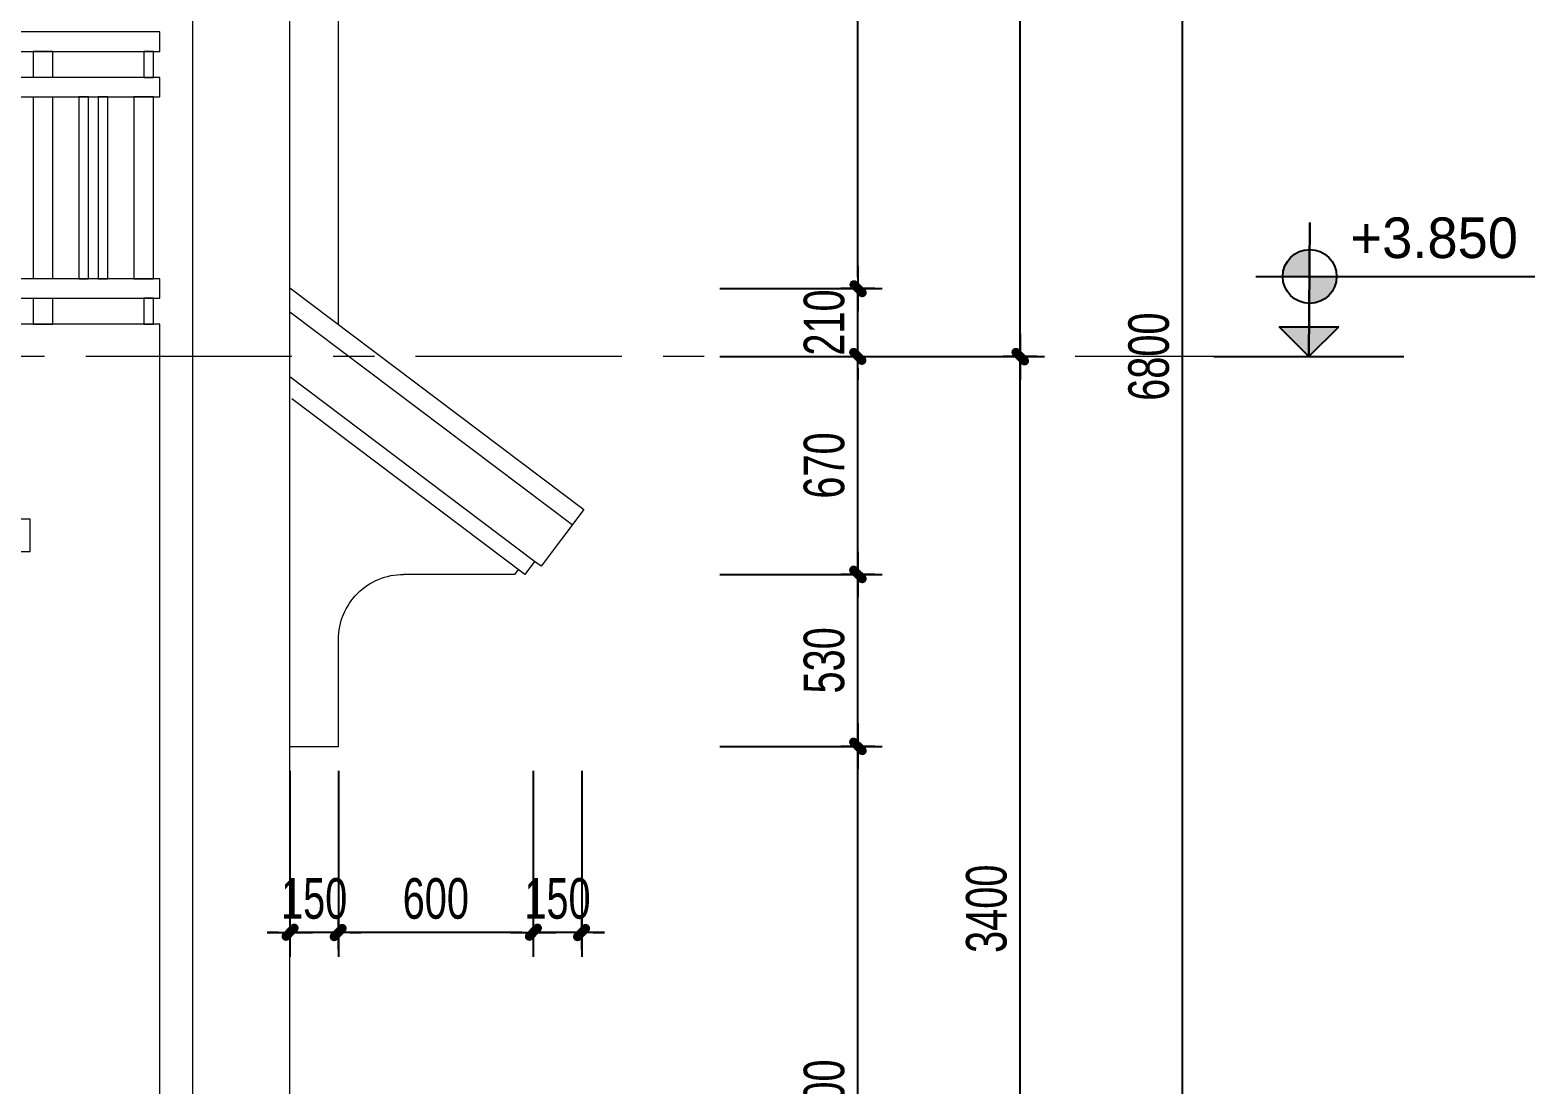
# Model space of a CAD drawing. Header units: inches. Extents: x 88947 to 296847, y 35049 to 161062.
# Drawn here: x 168261 to 172897, y 106986 to 110234 of the extents above; entities that cross this region are included whole.
import ezdxf

# ---------------------------------------------------------------- set-up
doc = ezdxf.new("R2010")
doc.units = ezdxf.units.IN
doc.header["$MEASUREMENT"] = 0
doc.header["$PDMODE"] = 1
doc.linetypes.add('ACAD_ISO03W100', pattern=[30, 12, -18])
doc.linetypes.add('CENTER', pattern=[50.8, 31.75, -6.35, 6.35, -6.35])
for name, color, linetype, lineweight in [('A-Dims', 145, 'Continuous', 25), ('DIM', 7, 'Continuous', 25), ('THAY', 3, 'Continuous', 18), ('TRUC', 252, 'ACAD_ISO03W100', 13)]:
    doc.layers.add(name, color=color, linetype=linetype, lineweight=lineweight)
doc.styles.add('FRANKO', font='VFRANKO.TTF')
doc.styles.add('TEXT', font='VHELVCN.TTF')
doc.styles.add('VNI-HELVE-CONDENSE', font='VNARIAL.TTF', dxfattribs={"width": 0.7})
doc.dimstyles.new('TAS-100', dxfattribs={"dimscale": 50, "dimtxt": 2.5, "dimasz": 0.7, "dimexe": 1.5, "dimexo": 1.5, "dimgap": 0.8, "dimtad": 1, "dimdec": 0, "dimzin": 3, "dimdsep": 46, "dimtxsty": 'VNI-HELVE-CONDENSE', "dimblk": 'TICK', "dimcen": 2.5, "dimclrt": 71, "dimazin": 2, "dimtfac": 0.75, "dimtdec": 0, "dimtix": 1, "dimtmove": 2, "dimatfit": 2, "dimldrblk": 'TICK123', "dimfxl": 1.5, "dimtolj": 1, "dimtzin": 0, "dimarcsym": 0})

# ---------------------------------------------------------------- blocks, each defined once
blk = doc.blocks.new('TICK')
at = {"layer": 'A-Dims', "color": 1}
for p, q in [((0, 1.5), (0, -1.5)), ((-2, 0), (2, 0))]:
    blk.add_line(p, q, dxfattribs=at)
at = {"layer": 'A-Dims', "color": 1, "const_width": 0.788}
blk.add_lwpolyline([(-0.33, -0.35), (0.38, 0.38)], dxfattribs=at)
at = {"layer": 'A-Dims', "color": 1, "const_width": 0.394}
for points in [[(0.24, 0.52, -0.414214), (0.52, 0.52, -1)], [(0.52, 0.52, -0.414214), (0.52, 0.24, -1)], [(-0.47, -0.21, 0.414214), (-0.47, -0.49, 1)], [(-0.47, -0.49, 0.414214), (-0.19, -0.49, 1)]]:
    blk.add_lwpolyline(points, format="xyb", dxfattribs=at)
blk = doc.blocks.new('*D942')
at = {"layer": 'Defpoints', "color": 0}
for p in [(169211.3, 108028.1), (169810.9, 108028.1), (169211.3, 107455.3)]:
    blk.add_point(p, dxfattribs=at)
at = {"layer": 'DIM', "color": 0, "lineweight": -2}
for p, q in [((169211.3, 107953.1), (169211.3, 107380.3)), ((169810.9, 107953.1), (169810.9, 107380.3)), ((169775.9, 107455.3), (169246.3, 107455.3))]:
    blk.add_line(p, q, dxfattribs=at)
at = {"layer": 'DIM', "color": 0, "lineweight": -2, "xscale": 35, "yscale": 35, "zscale": 35, "rotation": 180}
blk.add_blockref('TICK', (169211.3, 107455.3), dxfattribs=at)
at = {"layer": 'DIM', "color": 0, "lineweight": -2, "xscale": 35, "yscale": 35, "zscale": 35}
blk.add_blockref('TICK', (169810.9, 107455.3), dxfattribs=at)
at = {"layer": 'DIM', "color": 71, "insert": (169511.1, 107559), "char_height": 125, "attachment_point": 5, "style": 'VNI-HELVE-CONDENSE'}
blk.add_mtext('\\A1;600', dxfattribs=at)
blk = doc.blocks.new('TICK123')
at = {"layer": 'A-Dims', "color": 1}
blk.add_lwpolyline([(0.05, 0, 0, 0.84, 0), (-2.11, 0, 8.4, 8.4, 0)], format="xyseb", dxfattribs=at)
blk = doc.blocks.new('*D943')
at = {"layer": 'Defpoints', "color": 0}
for p in [(169061.3, 108028.1), (169211.3, 108028.1), (169061.3, 107455.3)]:
    blk.add_point(p, dxfattribs=at)
at = {"layer": 'DIM', "color": 0, "lineweight": -2}
for p, q in [((169061.3, 107953.1), (169061.3, 107380.3)), ((169211.3, 107953.1), (169211.3, 107380.3)), ((169026.3, 107455.3), (168991.3, 107455.3)), ((169211.3, 107455.3), (169061.3, 107455.3)), ((169246.3, 107455.3), (169281.3, 107455.3))]:
    blk.add_line(p, q, dxfattribs=at)
at = {"layer": 'DIM', "color": 0, "lineweight": -2, "xscale": 35, "yscale": 35, "zscale": 35}
blk.add_blockref('TICK', (169061.3, 107455.3), dxfattribs=at)
at = {"layer": 'DIM', "color": 0, "lineweight": -2, "xscale": 35, "yscale": 35, "zscale": 35, "rotation": 180}
blk.add_blockref('TICK', (169211.3, 107455.3), dxfattribs=at)
at = {"layer": 'DIM', "color": 71, "insert": (169136.3, 107559), "char_height": 125, "attachment_point": 5, "style": 'VNI-HELVE-CONDENSE'}
blk.add_mtext('\\A1;150', dxfattribs=at)
blk = doc.blocks.new('*D944')
at = {"layer": 'Defpoints', "color": 0}
for p in [(169810.9, 108028.1), (169960.9, 108028.1), (169810.9, 107455.3)]:
    blk.add_point(p, dxfattribs=at)
at = {"layer": 'DIM', "color": 0, "lineweight": -2}
for p, q in [((169810.9, 107953.1), (169810.9, 107380.3)), ((169960.9, 107953.1), (169960.9, 107380.3)), ((169775.9, 107455.3), (169740.9, 107455.3)), ((169960.9, 107455.3), (169810.9, 107455.3)), ((169995.9, 107455.3), (170030.9, 107455.3))]:
    blk.add_line(p, q, dxfattribs=at)
at = {"layer": 'DIM', "color": 0, "lineweight": -2, "xscale": 35, "yscale": 35, "zscale": 35}
blk.add_blockref('TICK', (169810.9, 107455.3), dxfattribs=at)
at = {"layer": 'DIM', "color": 0, "lineweight": -2, "xscale": 35, "yscale": 35, "zscale": 35, "rotation": 180}
blk.add_blockref('TICK', (169960.9, 107455.3), dxfattribs=at)
at = {"layer": 'DIM', "color": 71, "insert": (169885.9, 107559), "char_height": 125, "attachment_point": 5, "style": 'VNI-HELVE-CONDENSE'}
blk.add_mtext('\\A1;150', dxfattribs=at)
blk = doc.blocks.new('A$C688775B1')
h = blk.add_hatch(color=256)
h.paths.add_polyline_path([(332.2, 278.2), (332.2, 371.7, 0.414214), (238.7, 278.2)])
h.paths.add_polyline_path([(332.2, 278.2), (332.2, 184.7, 0.414214), (425.7, 278.2)])
h = blk.add_hatch(color=256)
h.paths.add_polyline_path([(433.6, 103.9), (329.8, 103.9), (329.8, 0)])
h.paths.add_polyline_path([(329.8, 103.9), (225.9, 103.9), (329.8, 0)])
for p, q in [((332.2, 465.2), (329.8, 0)), ((329.8, 0), (332.2, 465.2)), ((145.2, 278.2), (1113.8, 278.2)), ((329.8, 0), (225.9, 103.9)), ((225.9, 103.9), (433.6, 103.9)), ((329.8, 0), (433.6, 103.9)), ((0, 0), (659.5, 0))]:
    blk.add_line(p, q)
blk.add_circle((332.2, 278.2), 93.5)
at = {"style": 'TEXT'}
blk.add_attdef('CAO ÑOÄ', (473.8, 342), '', height=170, dxfattribs=at)
blk = doc.blocks.new('*D2809')
at = {"layer": 'Defpoints', "color": 0}
for p in [(170311.3, 109228.1), (171311.3, 109228.1), (170311.3, 105828.1)]:
    blk.add_point(p, dxfattribs=at)
at = {"layer": 'DIM', "color": 0, "lineweight": -2}
for p, q in [((170386.3, 109228.1), (171386.3, 109228.1)), ((171311.3, 105863.1), (171311.3, 109193.1)), ((170386.3, 105828.1), (171386.3, 105828.1))]:
    blk.add_line(p, q, dxfattribs=at)
at = {"layer": 'DIM', "color": 0, "lineweight": -2, "xscale": 35, "yscale": 35, "zscale": 35}
for p, rotation in [((171311.3, 109228.1), 90), ((171311.3, 105828.1), 270)]:
    blk.add_blockref('TICK', p, dxfattribs=dict(at, rotation=rotation))
at = {"layer": 'DIM', "color": 71, "insert": (171207.5, 107528.1), "char_height": 125, "attachment_point": 5, "rotation": 90, "style": 'VNI-HELVE-CONDENSE'}
blk.add_mtext('\\A1;3400', dxfattribs=at)
blk = doc.blocks.new('*D2810')
at = {"layer": 'Defpoints', "color": 0}
for p in [(170311.3, 112628.1), (171311.3, 112628.1), (170311.3, 109228.1)]:
    blk.add_point(p, dxfattribs=at)
at = {"layer": 'DIM', "color": 0, "lineweight": -2}
for p, q in [((170386.3, 112628.1), (171386.3, 112628.1)), ((171311.3, 109263.1), (171311.3, 112593.1)), ((170386.3, 109228.1), (171386.3, 109228.1))]:
    blk.add_line(p, q, dxfattribs=at)
at = {"layer": 'DIM', "color": 0, "lineweight": -2, "xscale": 35, "yscale": 35, "zscale": 35}
for p, rotation in [((171311.3, 112628.1), 90), ((171311.3, 109228.1), 270)]:
    blk.add_blockref('TICK', p, dxfattribs=dict(at, rotation=rotation))
at = {"layer": 'DIM', "color": 71, "insert": (171207.5, 110928.1), "char_height": 125, "attachment_point": 5, "rotation": 90, "style": 'VNI-HELVE-CONDENSE'}
blk.add_mtext('\\A1;3400', dxfattribs=at)
blk = doc.blocks.new('*D2811')
at = {"layer": 'Defpoints', "color": 0}
for p in [(170311.3, 112628.1), (171811.3, 112628.1), (170311.3, 105828.1)]:
    blk.add_point(p, dxfattribs=at)
at = {"layer": 'DIM', "color": 0, "lineweight": -2}
for p, q in [((170386.3, 112628.1), (171886.3, 112628.1)), ((171811.3, 105863.1), (171811.3, 112593.1)), ((170386.3, 105828.1), (171886.3, 105828.1))]:
    blk.add_line(p, q, dxfattribs=at)
at = {"layer": 'DIM', "color": 0, "lineweight": -2, "xscale": 35, "yscale": 35, "zscale": 35}
for p, rotation in [((171811.3, 112628.1), 90), ((171811.3, 105828.1), 270)]:
    blk.add_blockref('TICK', p, dxfattribs=dict(at, rotation=rotation))
at = {"layer": 'DIM', "color": 71, "insert": (171707.6, 109228.1), "char_height": 125, "attachment_point": 5, "rotation": 90, "style": 'VNI-HELVE-CONDENSE'}
blk.add_mtext('\\A1;6800', dxfattribs=at)
blk = doc.blocks.new('*D2819')
at = {"layer": 'Defpoints', "color": 0}
for p in [(170311.3, 108028.1), (170811.3, 108028.1), (170311.3, 105828.1)]:
    blk.add_point(p, dxfattribs=at)
at = {"layer": 'DIM', "color": 0, "lineweight": -2}
for p, q in [((170386.3, 108028.1), (170886.3, 108028.1)), ((170811.3, 105863.1), (170811.3, 107993.1)), ((170386.3, 105828.1), (170886.3, 105828.1))]:
    blk.add_line(p, q, dxfattribs=at)
at = {"layer": 'DIM', "color": 0, "lineweight": -2, "xscale": 35, "yscale": 35, "zscale": 35}
for p, rotation in [((170811.3, 108028.1), 90), ((170811.3, 105828.1), 270)]:
    blk.add_blockref('TICK', p, dxfattribs=dict(at, rotation=rotation))
at = {"layer": 'DIM', "color": 71, "insert": (170707.6, 106928.1), "char_height": 125, "attachment_point": 5, "rotation": 90, "style": 'VNI-HELVE-CONDENSE'}
blk.add_mtext('\\A1;2200', dxfattribs=at)
blk = doc.blocks.new('*D2820')
at = {"layer": 'Defpoints', "color": 0}
for p in [(170311.3, 108557.6), (170811.3, 108557.6), (170311.3, 108028.1)]:
    blk.add_point(p, dxfattribs=at)
at = {"layer": 'DIM', "color": 0, "lineweight": -2}
for p, q in [((170386.3, 108557.6), (170886.3, 108557.6)), ((170811.3, 108063.1), (170811.3, 108522.6)), ((170386.3, 108028.1), (170886.3, 108028.1))]:
    blk.add_line(p, q, dxfattribs=at)
at = {"layer": 'DIM', "color": 0, "lineweight": -2, "xscale": 35, "yscale": 35, "zscale": 35}
for p, rotation in [((170811.3, 108557.6), 90), ((170811.3, 108028.1), 270)]:
    blk.add_blockref('TICK', p, dxfattribs=dict(at, rotation=rotation))
at = {"layer": 'DIM', "color": 71, "insert": (170707.5, 108292.9), "char_height": 125, "attachment_point": 5, "rotation": 90, "style": 'VNI-HELVE-CONDENSE'}
blk.add_mtext('\\A1;530', dxfattribs=at)
blk = doc.blocks.new('*D2821')
at = {"layer": 'Defpoints', "color": 0}
for p in [(170311.3, 109228.1), (170811.3, 109228.1), (170311.3, 108557.6)]:
    blk.add_point(p, dxfattribs=at)
at = {"layer": 'DIM', "color": 0, "lineweight": -2}
for p, q in [((170386.3, 109228.1), (170886.3, 109228.1)), ((170811.3, 108592.6), (170811.3, 109193.1)), ((170386.3, 108557.6), (170886.3, 108557.6))]:
    blk.add_line(p, q, dxfattribs=at)
at = {"layer": 'DIM', "color": 0, "lineweight": -2, "xscale": 35, "yscale": 35, "zscale": 35}
for p, rotation in [((170811.3, 109228.1), 90), ((170811.3, 108557.6), 270)]:
    blk.add_blockref('TICK', p, dxfattribs=dict(at, rotation=rotation))
at = {"layer": 'DIM', "color": 71, "insert": (170707.6, 108892.9), "char_height": 125, "attachment_point": 5, "rotation": 90, "style": 'VNI-HELVE-CONDENSE'}
blk.add_mtext('\\A1;670', dxfattribs=at)
blk = doc.blocks.new('*D2822')
at = {"layer": 'Defpoints', "color": 0}
for p in [(170311.3, 109438.2), (170811.3, 109438.2), (170311.3, 109228.1)]:
    blk.add_point(p, dxfattribs=at)
at = {"layer": 'DIM', "color": 0, "lineweight": -2}
for p, q in [((170811.3, 109473.2), (170811.3, 109508.2)), ((170386.3, 109438.2), (170886.3, 109438.2)), ((170811.3, 109228.1), (170811.3, 109438.2)), ((170386.3, 109228.1), (170886.3, 109228.1)), ((170811.3, 109193.1), (170811.3, 109158.1))]:
    blk.add_line(p, q, dxfattribs=at)
at = {"layer": 'DIM', "color": 0, "lineweight": -2, "xscale": 35, "yscale": 35, "zscale": 35}
for p, rotation in [((170811.3, 109438.2), 270), ((170811.3, 109228.1), 90)]:
    blk.add_blockref('TICK', p, dxfattribs=dict(at, rotation=rotation))
at = {"layer": 'DIM', "color": 71, "insert": (170707.6, 109333.2), "char_height": 125, "attachment_point": 5, "rotation": 90, "style": 'VNI-HELVE-CONDENSE'}
blk.add_mtext('\\A1;210', dxfattribs=at)
blk = doc.blocks.new('*D2823')
at = {"layer": 'Defpoints', "color": 0}
for p in [(170311.3, 111957.6), (170811.3, 111957.6), (170311.3, 109438.2)]:
    blk.add_point(p, dxfattribs=at)
at = {"layer": 'DIM', "color": 0, "lineweight": -2}
for p, q in [((170386.3, 111957.6), (170886.3, 111957.6)), ((170811.3, 109473.2), (170811.3, 111922.6)), ((170386.3, 109438.2), (170886.3, 109438.2))]:
    blk.add_line(p, q, dxfattribs=at)
at = {"layer": 'DIM', "color": 0, "lineweight": -2, "xscale": 35, "yscale": 35, "zscale": 35}
for p, rotation in [((170811.3, 111957.6), 90), ((170811.3, 109438.2), 270)]:
    blk.add_blockref('TICK', p, dxfattribs=dict(at, rotation=rotation))
at = {"layer": 'DIM', "color": 71, "insert": (170707.6, 110697.9), "char_height": 125, "attachment_point": 5, "rotation": 90, "style": 'VNI-HELVE-CONDENSE'}
blk.add_mtext('\\A1;2519', dxfattribs=at)
blk = doc.blocks.new('*D3790')
at = {"layer": 'Defpoints', "color": 0}
for p in [(169211.3, 108028.1), (169810.9, 108028.1), (169211.3, 107455.3)]:
    blk.add_point(p, dxfattribs=at)
at = {"layer": 'DIM', "color": 0, "lineweight": -2}
for p, q in [((169211.3, 107953.1), (169211.3, 107380.3)), ((169810.9, 107953.1), (169810.9, 107380.3)), ((169775.9, 107455.3), (169246.3, 107455.3))]:
    blk.add_line(p, q, dxfattribs=at)
at = {"layer": 'DIM', "color": 0, "lineweight": -2, "xscale": 35, "yscale": 35, "zscale": 35, "rotation": 180}
blk.add_blockref('TICK', (169211.3, 107455.3), dxfattribs=at)
at = {"layer": 'DIM', "color": 0, "lineweight": -2, "xscale": 35, "yscale": 35, "zscale": 35}
blk.add_blockref('TICK', (169810.9, 107455.3), dxfattribs=at)
at = {"layer": 'DIM', "color": 71, "insert": (169511.1, 107559), "char_height": 125, "attachment_point": 5, "style": 'VNI-HELVE-CONDENSE'}
blk.add_mtext('\\A1;600', dxfattribs=at)
blk = doc.blocks.new('*D3791')
at = {"layer": 'Defpoints', "color": 0}
for p in [(169061.3, 108028.1), (169211.3, 108028.1), (169061.3, 107455.3)]:
    blk.add_point(p, dxfattribs=at)
at = {"layer": 'DIM', "color": 0, "lineweight": -2}
for p, q in [((169061.3, 107953.1), (169061.3, 107380.3)), ((169211.3, 107953.1), (169211.3, 107380.3)), ((169026.3, 107455.3), (168991.3, 107455.3)), ((169211.3, 107455.3), (169061.3, 107455.3)), ((169246.3, 107455.3), (169281.3, 107455.3))]:
    blk.add_line(p, q, dxfattribs=at)
at = {"layer": 'DIM', "color": 0, "lineweight": -2, "xscale": 35, "yscale": 35, "zscale": 35}
blk.add_blockref('TICK', (169061.3, 107455.3), dxfattribs=at)
at = {"layer": 'DIM', "color": 0, "lineweight": -2, "xscale": 35, "yscale": 35, "zscale": 35, "rotation": 180}
blk.add_blockref('TICK', (169211.3, 107455.3), dxfattribs=at)
at = {"layer": 'DIM', "color": 71, "insert": (169136.3, 107559), "char_height": 125, "attachment_point": 5, "style": 'VNI-HELVE-CONDENSE'}
blk.add_mtext('\\A1;150', dxfattribs=at)
blk = doc.blocks.new('*D3792')
at = {"layer": 'Defpoints', "color": 0}
for p in [(169810.9, 108028.1), (169960.9, 108028.1), (169810.9, 107455.3)]:
    blk.add_point(p, dxfattribs=at)
at = {"layer": 'DIM', "color": 0, "lineweight": -2}
for p, q in [((169810.9, 107953.1), (169810.9, 107380.3)), ((169960.9, 107953.1), (169960.9, 107380.3)), ((169775.9, 107455.3), (169740.9, 107455.3)), ((169960.9, 107455.3), (169810.9, 107455.3)), ((169995.9, 107455.3), (170030.9, 107455.3))]:
    blk.add_line(p, q, dxfattribs=at)
at = {"layer": 'DIM', "color": 0, "lineweight": -2, "xscale": 35, "yscale": 35, "zscale": 35}
blk.add_blockref('TICK', (169810.9, 107455.3), dxfattribs=at)
at = {"layer": 'DIM', "color": 0, "lineweight": -2, "xscale": 35, "yscale": 35, "zscale": 35, "rotation": 180}
blk.add_blockref('TICK', (169960.9, 107455.3), dxfattribs=at)
at = {"layer": 'DIM', "color": 71, "insert": (169885.9, 107559), "char_height": 125, "attachment_point": 5, "style": 'VNI-HELVE-CONDENSE'}
blk.add_mtext('\\A1;150', dxfattribs=at)
blk = doc.blocks.new('A$C57A01009')
for points in [[(1600, 840), (-1600, 840), (-1600, 900), (1600, 900), (1600, 840), (1600, 840)], [(-1270, 760), (-1270, 840), (-1210, 840), (-1210, 760)], [(-590, 760), (-590, 840), (-650, 840), (-650, 760)], [(-30, 760), (-30, 840), (30, 840), (30, 760)], [(590, 760), (590, 840), (650, 840), (650, 760)], [(1270, 760), (1270, 840), (1210, 840), (1210, 760)], [(1600, 700), (-1600, 700), (-1600, 760), (1600, 760), (1600, 700), (1600, 700)], [(-1270, 140), (-1270, 700)], [(-1210, 700), (-1210, 140)], [(-650, 700), (-650, 140)], [(-590, 140), (-590, 700)], [(-30, 140), (-30, 700)], [(30, 700), (30, 140)], [(590, 140), (590, 700)], [(650, 700), (650, 140)], [(1210, 700), (1210, 140)], [(1270, 140), (1270, 700)], [(1600, 80), (-1600, 80), (-1600, 140), (1600, 140), (1600, 80), (1600, 80)], [(-1210, 80), (-1210, 0), (-1270, 0), (-1270, 80)], [(-650, 80), (-650, 0), (-590, 0), (-590, 80)], [(30, 80), (30, 0), (-30, 0), (-30, 80)], [(650, 80), (650, 0), (590, 0), (590, 80)], [(1210, 80), (1210, 0), (1270, 0), (1270, 80)]]:
    blk.add_lwpolyline(points)
for points in [[(-1580, 840), (-1550, 840), (-1550, 760), (-1580, 760)], [(1580, 840), (1550, 840), (1550, 760), (1580, 760)], [(-1580, 700), (-1520, 700), (-1520, 140), (-1580, 140)], [(-1440, 700), (-1410, 700), (-1410, 140), (-1440, 140)], [(-1380, 700), (-1350, 700), (-1350, 140), (-1380, 140)], [(-1130, 700), (-1100, 700), (-1100, 140), (-1130, 140)], [(-1070, 700), (-1040, 700), (-1040, 140), (-1070, 140)], [(-960, 700), (-900, 700), (-900, 140), (-960, 140)], [(-820, 700), (-790, 700), (-790, 140), (-820, 140)], [(-760, 700), (-730, 700), (-730, 140), (-760, 140)], [(-510, 700), (-480, 700), (-480, 140), (-510, 140)], [(-450, 700), (-420, 700), (-420, 140), (-450, 140)], [(-340, 700), (-280, 700), (-280, 140), (-340, 140)], [(-200, 700), (-170, 700), (-170, 140), (-200, 140)], [(-140, 700), (-110, 700), (-110, 140), (-140, 140)], [(140, 700), (110, 700), (110, 140), (140, 140)], [(200, 700), (170, 700), (170, 140), (200, 140)], [(340, 700), (280, 700), (280, 140), (340, 140)], [(450, 700), (420, 700), (420, 140), (450, 140)], [(510, 700), (480, 700), (480, 140), (510, 140)], [(760, 700), (730, 700), (730, 140), (760, 140)], [(820, 700), (790, 700), (790, 140), (820, 140)], [(960, 700), (900, 700), (900, 140), (960, 140)], [(1070, 700), (1040, 700), (1040, 140), (1070, 140)], [(1130, 700), (1100, 700), (1100, 140), (1130, 140)], [(1380, 700), (1350, 700), (1350, 140), (1380, 140)], [(1440, 700), (1410, 700), (1410, 140), (1440, 140)], [(1580, 700), (1520, 700), (1520, 140), (1580, 140)], [(-1580, 80), (-1550, 80), (-1550, 0), (-1580, 0)], [(1580, 80), (1550, 80), (1550, 0), (1580, 0)]]:
    blk.add_lwpolyline(points, close=True)
blk = doc.blocks.new('*D3748')
at = {"layer": 'Defpoints', "color": 0}
for p in [(170311.3, 109228.1), (171311.3, 109228.1), (170311.3, 105828.1)]:
    blk.add_point(p, dxfattribs=at)
at = {"layer": 'DIM', "color": 0, "lineweight": -2}
for p, q in [((170386.3, 109228.1), (171386.3, 109228.1)), ((171311.3, 105863.1), (171311.3, 109193.1)), ((170386.3, 105828.1), (171386.3, 105828.1))]:
    blk.add_line(p, q, dxfattribs=at)
at = {"layer": 'DIM', "color": 0, "lineweight": -2, "xscale": 35, "yscale": 35, "zscale": 35}
for p, rotation in [((171311.3, 109228.1), 90), ((171311.3, 105828.1), 270)]:
    blk.add_blockref('TICK', p, dxfattribs=dict(at, rotation=rotation))
at = {"layer": 'DIM', "color": 71, "insert": (171207.5, 107528.1), "char_height": 125, "attachment_point": 5, "rotation": 90, "style": 'VNI-HELVE-CONDENSE'}
blk.add_mtext('\\A1;3400', dxfattribs=at)
blk = doc.blocks.new('*D3749')
at = {"layer": 'Defpoints', "color": 0}
for p in [(170311.3, 112628.1), (171311.3, 112628.1), (170311.3, 109228.1)]:
    blk.add_point(p, dxfattribs=at)
at = {"layer": 'DIM', "color": 0, "lineweight": -2}
for p, q in [((170386.3, 112628.1), (171386.3, 112628.1)), ((171311.3, 109263.1), (171311.3, 112593.1)), ((170386.3, 109228.1), (171386.3, 109228.1))]:
    blk.add_line(p, q, dxfattribs=at)
at = {"layer": 'DIM', "color": 0, "lineweight": -2, "xscale": 35, "yscale": 35, "zscale": 35}
for p, rotation in [((171311.3, 112628.1), 90), ((171311.3, 109228.1), 270)]:
    blk.add_blockref('TICK', p, dxfattribs=dict(at, rotation=rotation))
at = {"layer": 'DIM', "color": 71, "insert": (171207.5, 110928.1), "char_height": 125, "attachment_point": 5, "rotation": 90, "style": 'VNI-HELVE-CONDENSE'}
blk.add_mtext('\\A1;3400', dxfattribs=at)
blk = doc.blocks.new('*D3750')
at = {"layer": 'Defpoints', "color": 0}
for p in [(170311.3, 112628.1), (171811.3, 112628.1), (170311.3, 105828.1)]:
    blk.add_point(p, dxfattribs=at)
at = {"layer": 'DIM', "color": 0, "lineweight": -2}
for p, q in [((170386.3, 112628.1), (171886.3, 112628.1)), ((171811.3, 105863.1), (171811.3, 112593.1)), ((170386.3, 105828.1), (171886.3, 105828.1))]:
    blk.add_line(p, q, dxfattribs=at)
at = {"layer": 'DIM', "color": 0, "lineweight": -2, "xscale": 35, "yscale": 35, "zscale": 35}
for p, rotation in [((171811.3, 112628.1), 90), ((171811.3, 105828.1), 270)]:
    blk.add_blockref('TICK', p, dxfattribs=dict(at, rotation=rotation))
at = {"layer": 'DIM', "color": 71, "insert": (171707.6, 109228.1), "char_height": 125, "attachment_point": 5, "rotation": 90, "style": 'VNI-HELVE-CONDENSE'}
blk.add_mtext('\\A1;6800', dxfattribs=at)
blk = doc.blocks.new('*D3758')
at = {"layer": 'Defpoints', "color": 0}
for p in [(170311.3, 108028.1), (170811.3, 108028.1), (170311.3, 105828.1)]:
    blk.add_point(p, dxfattribs=at)
at = {"layer": 'DIM', "color": 0, "lineweight": -2}
for p, q in [((170386.3, 108028.1), (170886.3, 108028.1)), ((170811.3, 105863.1), (170811.3, 107993.1)), ((170386.3, 105828.1), (170886.3, 105828.1))]:
    blk.add_line(p, q, dxfattribs=at)
at = {"layer": 'DIM', "color": 0, "lineweight": -2, "xscale": 35, "yscale": 35, "zscale": 35}
for p, rotation in [((170811.3, 108028.1), 90), ((170811.3, 105828.1), 270)]:
    blk.add_blockref('TICK', p, dxfattribs=dict(at, rotation=rotation))
at = {"layer": 'DIM', "color": 71, "insert": (170707.6, 106928.1), "char_height": 125, "attachment_point": 5, "rotation": 90, "style": 'VNI-HELVE-CONDENSE'}
blk.add_mtext('\\A1;2200', dxfattribs=at)
blk = doc.blocks.new('*D3759')
at = {"layer": 'Defpoints', "color": 0}
for p in [(170311.3, 108557.6), (170811.3, 108557.6), (170311.3, 108028.1)]:
    blk.add_point(p, dxfattribs=at)
at = {"layer": 'DIM', "color": 0, "lineweight": -2}
for p, q in [((170386.3, 108557.6), (170886.3, 108557.6)), ((170811.3, 108063.1), (170811.3, 108522.6)), ((170386.3, 108028.1), (170886.3, 108028.1))]:
    blk.add_line(p, q, dxfattribs=at)
at = {"layer": 'DIM', "color": 0, "lineweight": -2, "xscale": 35, "yscale": 35, "zscale": 35}
for p, rotation in [((170811.3, 108557.6), 90), ((170811.3, 108028.1), 270)]:
    blk.add_blockref('TICK', p, dxfattribs=dict(at, rotation=rotation))
at = {"layer": 'DIM', "color": 71, "insert": (170707.5, 108292.9), "char_height": 125, "attachment_point": 5, "rotation": 90, "style": 'VNI-HELVE-CONDENSE'}
blk.add_mtext('\\A1;530', dxfattribs=at)
blk = doc.blocks.new('*D3760')
at = {"layer": 'Defpoints', "color": 0}
for p in [(170311.3, 109228.1), (170811.3, 109228.1), (170311.3, 108557.6)]:
    blk.add_point(p, dxfattribs=at)
at = {"layer": 'DIM', "color": 0, "lineweight": -2}
for p, q in [((170386.3, 109228.1), (170886.3, 109228.1)), ((170811.3, 108592.6), (170811.3, 109193.1)), ((170386.3, 108557.6), (170886.3, 108557.6))]:
    blk.add_line(p, q, dxfattribs=at)
at = {"layer": 'DIM', "color": 0, "lineweight": -2, "xscale": 35, "yscale": 35, "zscale": 35}
for p, rotation in [((170811.3, 109228.1), 90), ((170811.3, 108557.6), 270)]:
    blk.add_blockref('TICK', p, dxfattribs=dict(at, rotation=rotation))
at = {"layer": 'DIM', "color": 71, "insert": (170707.6, 108892.9), "char_height": 125, "attachment_point": 5, "rotation": 90, "style": 'VNI-HELVE-CONDENSE'}
blk.add_mtext('\\A1;670', dxfattribs=at)
blk = doc.blocks.new('*D3761')
at = {"layer": 'Defpoints', "color": 0}
for p in [(170311.3, 109438.2), (170811.3, 109438.2), (170311.3, 109228.1)]:
    blk.add_point(p, dxfattribs=at)
at = {"layer": 'DIM', "color": 0, "lineweight": -2}
for p, q in [((170811.3, 109473.2), (170811.3, 109508.2)), ((170386.3, 109438.2), (170886.3, 109438.2)), ((170811.3, 109228.1), (170811.3, 109438.2)), ((170386.3, 109228.1), (170886.3, 109228.1)), ((170811.3, 109193.1), (170811.3, 109158.1))]:
    blk.add_line(p, q, dxfattribs=at)
at = {"layer": 'DIM', "color": 0, "lineweight": -2, "xscale": 35, "yscale": 35, "zscale": 35}
for p, rotation in [((170811.3, 109438.2), 270), ((170811.3, 109228.1), 90)]:
    blk.add_blockref('TICK', p, dxfattribs=dict(at, rotation=rotation))
at = {"layer": 'DIM', "color": 71, "insert": (170707.6, 109333.2), "char_height": 125, "attachment_point": 5, "rotation": 90, "style": 'VNI-HELVE-CONDENSE'}
blk.add_mtext('\\A1;210', dxfattribs=at)
blk = doc.blocks.new('*D3762')
at = {"layer": 'Defpoints', "color": 0}
for p in [(170311.3, 111957.6), (170811.3, 111957.6), (170311.3, 109438.2)]:
    blk.add_point(p, dxfattribs=at)
at = {"layer": 'DIM', "color": 0, "lineweight": -2}
for p, q in [((170386.3, 111957.6), (170886.3, 111957.6)), ((170811.3, 109473.2), (170811.3, 111922.6)), ((170386.3, 109438.2), (170886.3, 109438.2))]:
    blk.add_line(p, q, dxfattribs=at)
at = {"layer": 'DIM', "color": 0, "lineweight": -2, "xscale": 35, "yscale": 35, "zscale": 35}
for p, rotation in [((170811.3, 111957.6), 90), ((170811.3, 109438.2), 270)]:
    blk.add_blockref('TICK', p, dxfattribs=dict(at, rotation=rotation))
at = {"layer": 'DIM', "color": 71, "insert": (170707.6, 110697.9), "char_height": 125, "attachment_point": 5, "rotation": 90, "style": 'VNI-HELVE-CONDENSE'}
blk.add_mtext('\\A1;2519', dxfattribs=at)

msp = doc.modelspace()

# ---------------------------------------------------------------- linework, layer by layer
at = {"layer": 'THAY'}
for points in [[(169211.3, 109327.2), (169211.3, 111757.6, -0.414214), (169411.3, 111957.6)], [(169061.3, 108028.1), (169061.3, 108028.1), (169211.3, 108028.1), (169211.3, 108357.6, -0.414214), (169411.3, 108557.6)]]:
    msp.add_lwpolyline(points, format="xyb", dxfattribs=at)
for points in [[(169061.3, 105928.1), (169061.3, 111543.8), (168761.3, 111543.8), (168761.3, 105928.1)], [(169061.3, 109440.2), (169967.2, 108757.6), (169835.1, 108582.6), (169815.1, 108597.7), (169784.9, 108557.6), (169764.9, 108572.7), (169753.5, 108557.6), (169411.3, 108557.6)], [(169931.2, 108709.9), (169061.3, 109365.4)], [(168661.3, 105928.1), (168661.3, 109328.1), (165461.3, 109328.1)], [(169815.1, 108597.7), (169061.3, 109165.7)], [(169784.9, 108557.7), (169067.2, 109098.5)]]:
    msp.add_lwpolyline(points, dxfattribs=at)
msp.add_lwpolyline([(165861.3, 108628.1), (168261.3, 108628.1), (168261.3, 108728.1), (165861.3, 108728.1)], close=True, dxfattribs=at)
at = {"layer": 'TRUC', "linetype": 'CENTER', "ltscale": 20}
for points in [[(169061.3, 104826.7), (169061.3, 116795.7)], [(172115.9, 109228.1), (154105.4, 109228.1)]]:
    msp.add_lwpolyline(points, dxfattribs=at)

# ---------------------------------------------------------------- block references
at = {"layer": 'DIM'}
ref = msp.add_blockref('A$C688775B1', (171908, 109228.1), dxfattribs=dict(at, xscale=0.8875739644863643, yscale=0.8875739645009162, zscale=0.8875739644970414))
ref.add_attrib('CAO ÑOÄ', '+3.850', (172328.5, 109531.6), dxfattribs={"layer": '0', "height": 125, "style": 'FRANKO'})
ref = msp.add_blockref('A$C688775B1', (171908, 109228.1), dxfattribs=dict(at, xscale=0.8875739644863643, yscale=0.8875739645009162, zscale=0.8875739644970414))
ref.add_attrib('CAO ÑOÄ', '+3.850', (172328.5, 109531.6), dxfattribs={"layer": '0', "height": 125, "style": 'FRANKO'})
at = {"layer": 'THAY', "xscale": -1}
msp.add_blockref('A$C57A01009', (167061.3, 109328.1), dxfattribs=at)

# ---------------------------------------------------------------- dimensions: what is measured, and where the dimension line sits
at = {"layer": 'DIM'}
for base, p1, p2, angle, picture, middle in [((171311.3, 112628.1), (170311.3, 109228.1), (170311.3, 112628.1), 90, '*D2810', (171207.5, 110928.1)), ((171811.3, 112628.1), (170311.3, 105828.1), (170311.3, 112628.1), 90, '*D2811', (171707.6, 109228.1)), ((171311.3, 112628.1), (170311.3, 109228.1), (170311.3, 112628.1), 90, '*D3749', (171207.5, 110928.1)), ((171811.3, 112628.1), (170311.3, 105828.1), (170311.3, 112628.1), 90, '*D3750', (171707.6, 109228.1)), ((170811.3, 111957.6), (170311.3, 109438.2), (170311.3, 111957.6), 90, '*D2823', (170707.6, 110697.9)), ((170811.3, 111957.6), (170311.3, 109438.2), (170311.3, 111957.6), 90, '*D3762', (170707.6, 110697.9)), ((170811.3, 109438.2), (170311.3, 109228.1), (170311.3, 109438.2), 90, '*D2822', (170707.6, 109333.2)), ((170811.3, 109438.2), (170311.3, 109228.1), (170311.3, 109438.2), 90, '*D3761', (170707.6, 109333.2)), ((171311.3, 109228.1), (170311.3, 105828.1), (170311.3, 109228.1), 90, '*D2809', (171207.5, 107528.1)), ((170811.3448, 109228.11), (170311.3448, 108557.6196), (170311.3448, 109228.11), 90, '*D2821', (170707.5658, 108892.8648)), ((171311.3, 109228.1), (170311.3, 105828.1), (170311.3, 109228.1), 90, '*D3748', (171207.5, 107528.1)), ((170811.3448, 109228.11), (170311.3448, 108557.6196), (170311.3448, 109228.11), 90, '*D3760', (170707.5658, 108892.8648)), ((170811.3448, 108557.6196), (170311.3448, 108028.1101), (170311.3448, 108557.6196), 90, '*D2820', (170707.4806, 108292.8648)), ((170811.3448, 108557.6196), (170311.3448, 108028.1101), (170311.3448, 108557.6196), 90, '*D3759', (170707.4806, 108292.8648)), ((170811.3, 108028.1), (170311.3, 105828.1), (170311.3, 108028.1), 90, '*D2819', (170707.6, 106928.1)), ((170811.3, 108028.1), (170311.3, 105828.1), (170311.3, 108028.1), 90, '*D3758', (170707.6, 106928.1)), ((169061.3, 107455.3), (169211.3, 108028.1), (169061.3, 108028.1), 180, '*D943', (169136.3, 107559)), ((169061.3, 107455.3), (169211.3, 108028.1), (169061.3, 108028.1), 180, '*D3791', (169136.3, 107559)), ((169211.3, 107455.3), (169810.9, 108028.1), (169211.3, 108028.1), 180, '*D942', (169511.1, 107559)), ((169211.3, 107455.3), (169810.9, 108028.1), (169211.3, 108028.1), 180, '*D3790', (169511.1, 107559)), ((169810.9, 107455.3), (169960.9, 108028.1), (169810.9, 108028.1), 180, '*D944', (169885.9, 107559)), ((169810.9, 107455.3), (169960.9, 108028.1), (169810.9, 108028.1), 180, '*D3792', (169885.9, 107559))]:
    dim = msp.add_linear_dim(base=base, p1=p1, p2=p2, angle=angle, dimstyle='TAS-100', dxfattribs=at)
    dim.commit()
    dim.dimension.update_dxf_attribs({"geometry": picture, "text_midpoint": middle})

doc.saveas('drawing.dxf')
